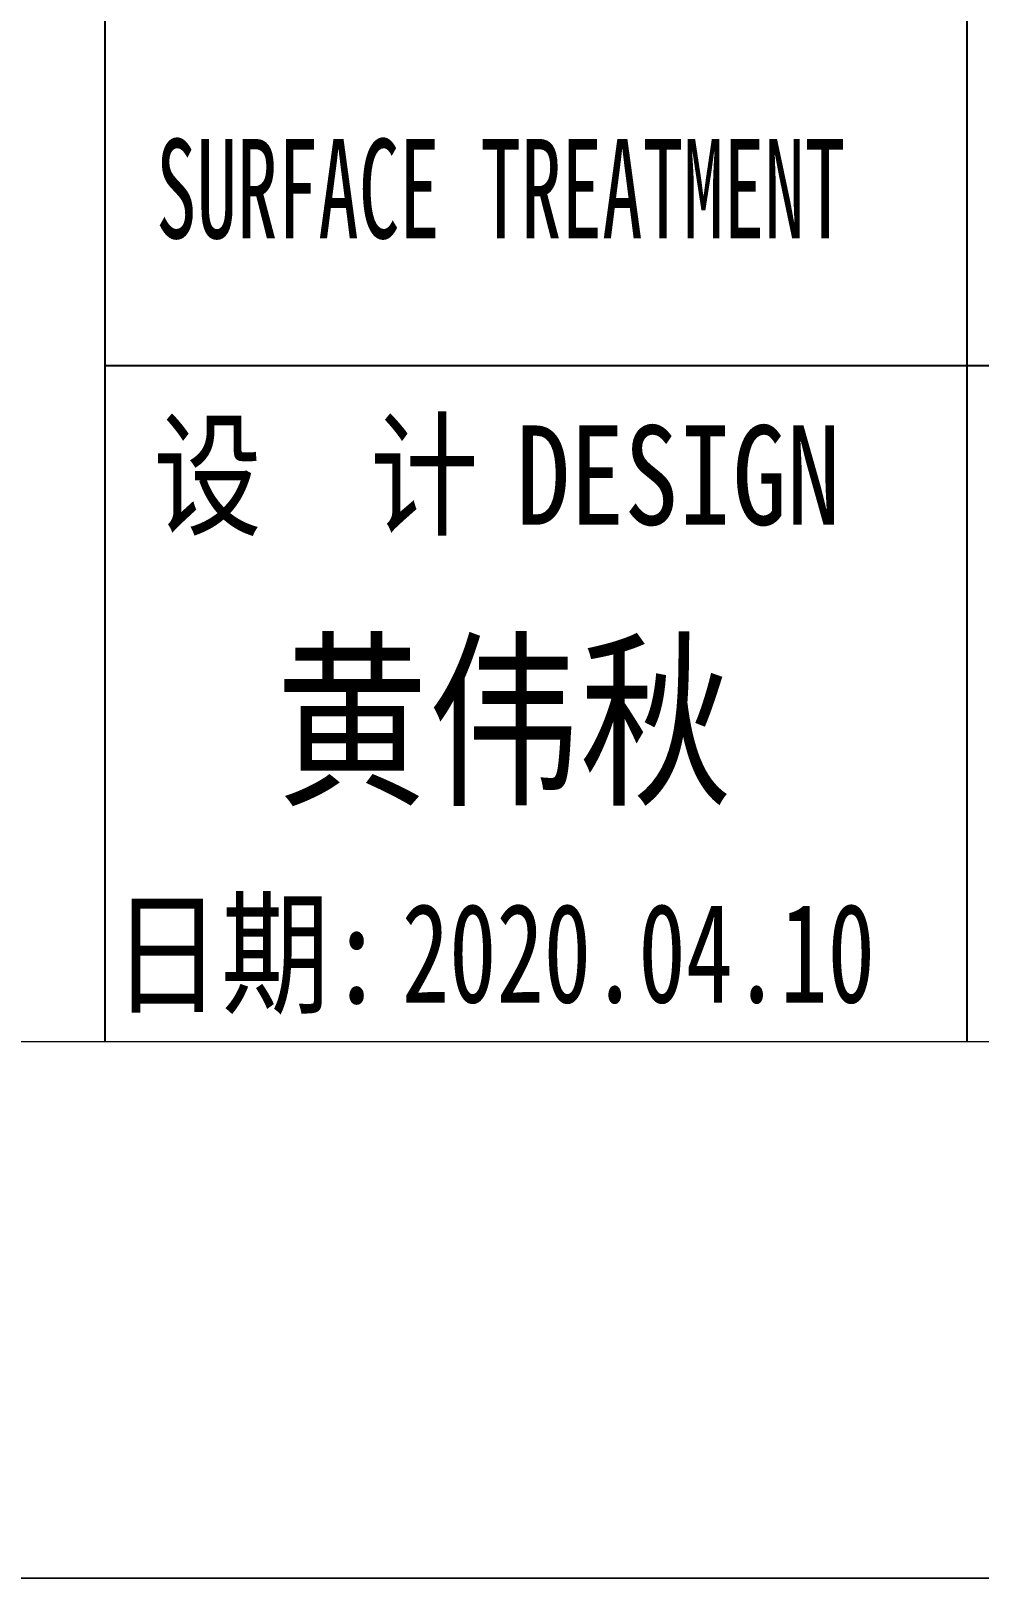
# Model space of a CAD drawing. Header units: millimetres. Extents: x 1333 to 70140, y -42879 to -5704.
# Drawn here: x 69953.38 to 69977.24, y -26173.4 to -26134.47 of the extents above; entities that cross this region are included whole.
import ezdxf
from ezdxf.enums import TextEntityAlignment as Align

# ---------------------------------------------------------------- set-up
doc = ezdxf.new("R2010")
doc.units = ezdxf.units.MM
doc.header["$LTSCALE"] = 0.5
doc.layers.add('图\\M+19E79\\M+195B6\\M+18E9A', color=7, linetype='Continuous')
doc.layers.add('图框', color=7, linetype='Continuous', lineweight=18)
doc.layers.add('打印', color=7, linetype='Continuous', lineweight=15, plot=False)
doc.layers.add('打印-禁用', color=7, linetype='Continuous', lineweight=15, plot=False)
doc.styles.add('国标', font='simfang.ttf', dxfattribs={"width": 0.8})

# ---------------------------------------------------------------- blocks, each defined once
blk = doc.blocks.new('GZDEH零件A3图框V01版')
at = {"layer": '图\\M+19E79\\M+195B6\\M+18E9A', "color": 9, "linetype": 'Continuous'}
blk.add_line((3092.49, -1832.961), (3092.49, -1788.461), dxfattribs=at)
at = {"layer": '图\\M+19E79\\M+195B6\\M+18E9A', "color": 9}
for p, q in [((3114.17, -1802.211), (3114.17, -1815.961)), ((3181.99, -1815.961), (3092.49, -1815.961)), ((3114.17, -1815.961), (3114.17, -1832.961)), ((3114.17, -1815.961), (3114.17, -1832.961))]:
    blk.add_line(p, q, dxfattribs=at)
at = {"layer": '图框', "linetype": 'Continuous'}
blk.add_line((2882.49, -1832.961), (3272.49, -1832.961), dxfattribs=at)
at = {"layer": '打印-禁用', "linetype": 'Continuous'}
blk.add_line((2857.49, -1846.461), (3277.49, -1846.461), dxfattribs=at)
at = {"layer": '图\\M+19E79\\M+195B6\\M+18E9A', "color": 9, "style": '国标'}
for s, width, p in [('SURFACE TREATMENT', 0.6, (3093.768, -1812.752)), (' DESIGN', 0.8, (3101.469, -1819.96))]:
    blk.add_text(s, height=2.5, dxfattribs=dict(at, width=width)).set_placement(p)
at = {"layer": '图\\M+19E79\\M+195B6\\M+18E9A', "color": 9, "style": '国标', "width": 0.8}
for s, p in [('设  计', (3097.793, -1819.96)), ('日期:', (3096.088, -1831.999))]:
    blk.add_text(s, height=2.5, dxfattribs=at).set_placement(p, align=Align.CENTER)
blk = doc.blocks.new('DEH A3')
at = {"layer": '图框'}
blk.add_blockref('GZDEH零件A3图框V01版', (-2857.49, 1846.461), dxfattribs=at)

msp = doc.modelspace()

# ---------------------------------------------------------------- linework, layer by layer
at = {"layer": '打印'}
msp.add_lwpolyline([(69720.25, -25876.398), (70140.25, -25876.398), (70140.25, -26173.398), (69720.25, -26173.398)], close=True, dxfattribs=at)

# ---------------------------------------------------------------- block references
at = {"layer": '图框', "rotation": 359.9999925153066}
msp.add_blockref('DEH A3', (69720.25, -26173.398), dxfattribs=at)

# ---------------------------------------------------------------- texts
at = {"layer": '图\\M+19E79\\M+195B6\\M+18E9A', "color": 3, "style": '国标'}
for s, height, width, p in [('黄伟秋', 3.5, 0.8, (69959.549, -26153.582)), ('2020.04.10', 2.5, 0.7, (69962.713, -26158.918))]:
    msp.add_text(s, height=height, rotation=360, dxfattribs=dict(at, width=width)).set_placement(p)

doc.saveas('drawing.dxf')
